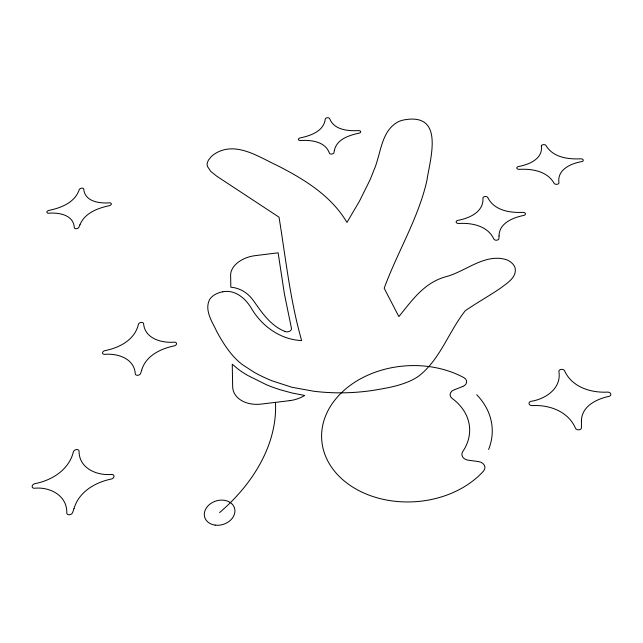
<?xml version="1.0" encoding="UTF-8"?>
<svg xmlns="http://www.w3.org/2000/svg" width="643" height="643" viewBox="0 0 643 643"><rect width="100%" height="100%" fill="white"/><g stroke="black" fill="none" stroke-linecap="round" stroke-linejoin="round"><path stroke-width="0.96" d="M222.703 291.809C235.378 289.189 246.004 298.866 251.847 309.098C262.448 326.644 280.734 339.673 301.647 340.573C290.106 300.257 285.749 258.438 279.022 217.173L216.715 176.182L210.735 171.351L207.472 166.473A18.993 11.156 -10.4 0 1 207.367 162.711L208.388 160.211L211.25 156.627A25.19 14.821 -10.3 0 1 215.333 153.468C235.909 140.986 258.494 156.828 277.237 165.5C304.195 179.244 331.113 195.609 346.963 222.438L359.558 200.986L369.653 180.651A387.914 213.154 -16.1 0 0 373.663 170.725C381.13 154.368 380.608 130.995 398.435 121.656A18.776 10.923 -4.7 0 1 404.817 119.759C444.803 113.055 430.167 158.612 426.839 180.731A415.386 235.909 -16.1 0 1 425.007 188.19C415.482 223.105 396.554 254.387 384.184 288.265L398.869 316.581C412.485 299.887 424.452 282.221 446.716 276.498C466.368 270.992 485.079 253.125 506.459 259.692A19.491 12.94 -0.8 0 1 512.559 263.718A19.137 12.699 -0.8 0 1 515.091 267.914C517.101 277.511 506.668 283.394 500.254 288.345C488.809 296.158 476.64 302.861 465.251 310.762C448.621 331.716 440.262 359.517 418.593 376.187A50.564 36.096 -5.3 0 1 411.488 380.326C399.07 386.218 385.326 388.372 371.879 390.558A150.197 101.232 -6.7 0 1 342.502 392.833A156.868 105.307 -6.6 0 1 313.784 391.249L291.898 387.263L272.254 380.889A157.768 106.031 -6.4 0 1 253.953 372.16L242.258 364.533A96.651 66.51 -8.4 0 1 236.986 359.992C228.482 351.761 222.197 341.57 216.619 331.225C212.166 321.645 204.233 310.32 209.57 299.606A15.641 10.457 -12.2 0 1 213.179 295.764A16.083 10.754 -12.2 0 1 222.703 291.809M284.986 331.458L285.146 331.531A4.035 2.797 -9.9 0 0 289.599 331.241A4.035 2.797 -9.9 0 0 291.44 328.219L284.423 294.052L278.122 252.812L255.158 255.649A25.495 16.734 -10.6 0 0 230.62 275.3L230.837 287.212C239.019 287.855 246.711 292.139 251.791 298.553A120.321 81.774 -16.1 0 1 253.374 300.538C261.838 312.522 270.582 325.679 284.777 331.37M275.469 402.365A177.203 125.642 -20 0 1 219.617 512.567M476.696 394.73A81.733 62.387 -3.7 0 1 488.608 449.513M541.382 146.074C543.005 159.094 528.723 164.664 518.362 166.553A2.419 1.455 -1 0 0 516.835 168.209A2.419 1.455 -1 0 0 519.239 169.366C532.074 168.651 547.273 171.086 554.17 183.384A2.484 1.511 0.3 0 0 556.983 184.308A2.484 1.511 0.3 0 0 558.952 182.789C556.886 169.567 571.105 163.402 581.762 161.61A2.443 1.447 0.8 0 0 583.201 159.962A2.443 1.447 0.8 0 0 580.701 158.813C568.107 159.424 553.028 157.463 545.987 145.503A2.387 1.399 -0.5 0 0 543.295 144.659A2.387 1.399 -0.5 0 0 541.382 146.074M499.024 235.933L498.92 238.537A2.572 1.656 -1.1 0 1 496.79 240.193A2.572 1.656 -1.1 0 1 493.928 239.156C487.764 225.781 471.882 222.687 458.588 223.467A2.508 1.599 -2.6 0 1 456.176 222.173A2.508 1.599 -2.6 0 1 457.856 220.372C469.237 218.307 483.922 211.957 482.933 198.068A2.468 1.535 -1.9 0 1 484.999 196.525A2.468 1.535 -1.9 0 1 487.732 197.473C494.097 210.478 509.867 213.002 522.888 212.343A2.532 1.591 -0.4 0 1 525.403 213.629A2.532 1.591 -0.4 0 1 523.812 215.421C513.122 217.607 499.177 222.944 499.024 235.933M581.457 420.819L581.433 427.595A3.078 2.291 6 0 1 579.03 429.829A3.078 2.291 6 0 1 575.525 428.302C568.283 411.375 549.347 404.576 532.066 405.629A2.982 2.202 3 0 1 529.085 403.78A2.982 2.202 3 0 1 530.941 401.345C545.634 399.062 561.757 388.332 558.888 371.437A2.934 2.098 3.7 0 1 561.21 369.387A2.934 2.098 3.7 0 1 564.53 370.754C571.989 387.199 590.861 392.986 607.643 392.109A3.03 2.178 6.4 0 1 610.77 393.942A3.03 2.178 6.4 0 1 609.042 396.361C596.656 398.99 581.602 406.151 581.457 420.819M334.36 150.478L333.918 152.64A2.291 1.358 -7.1 0 1 331.812 154.031A2.291 1.358 -7.1 0 1 329.433 153.195C325.237 141.347 311.083 139.901 300.329 140.504A2.25 1.31 -8 0 1 298.368 139.451A2.25 1.31 -8 0 1 300.088 137.932C310.456 135.802 323.799 131.349 325.262 119.068A2.218 1.27 -7.2 0 1 327.295 117.757A2.218 1.27 -7.2 0 1 329.586 118.521C334.022 130.079 348.064 131.1 358.633 130.609A2.259 1.31 -6.3 0 1 360.683 131.654A2.259 1.31 -6.3 0 1 359.035 133.165C349.213 135.335 336.675 139.137 334.36 150.478M141.669 370.183L140.648 373.326A2.781 1.913 -17 0 1 137.883 375.287A2.781 1.913 -17 0 1 135.303 373.977C134.411 358.497 117.701 353.128 104.56 354.381A2.733 1.833 -17.6 0 1 102.534 352.774A2.733 1.833 -17.6 0 1 104.897 350.636C119.365 347.839 134.934 339.858 138.438 324.241A2.66 1.768 -15.7 0 1 141.09 322.432A2.66 1.768 -15.7 0 1 143.566 323.614C144.892 338.773 161.682 343.193 174.414 342.148A2.709 1.849 -14.9 0 1 176.552 343.748A2.709 1.849 -14.9 0 1 174.301 345.878C160.67 348.699 145.84 355.7 141.669 370.183M74.025 508.476L72.707 512.358A3.143 2.315 -24.5 0 1 69.532 514.738A3.143 2.315 -24.5 0 1 66.784 513.066C67.411 495.528 49.776 486.55 34.28 488.27A3.086 2.194 -24.5 0 1 32.166 486.245A3.086 2.194 -24.5 0 1 34.899 483.649C52.059 480.345 69.09 469.711 73.398 451.748A2.982 2.122 -21.8 0 1 76.421 449.561A2.982 2.122 -21.8 0 1 79.049 451.065C78.912 468.289 96.884 475.876 111.753 474.421A3.038 2.234 -21.5 0 1 114.012 476.423A3.038 2.234 -21.5 0 1 111.408 479.011C95.268 482.322 78.944 491.758 74.025 508.476M79.965 224.745L78.944 227.156A2.419 1.447 -15.6 0 1 76.469 228.691A2.419 1.447 -15.6 0 1 74.307 227.735C73.696 214.81 58.826 212.359 48.579 213.235A2.379 1.39 -16 0 1 46.899 212.037A2.379 1.39 -16 0 1 49.029 210.365C61.222 207.906 74.958 202.465 79.266 189.605A2.331 1.342 -14.8 0 1 81.653 188.166A2.331 1.342 -14.8 0 1 83.735 189.042C84.731 201.717 99.577 203.542 109.583 202.834A2.371 1.399 -14.3 0 1 111.352 204.024A2.371 1.399 -14.3 0 1 109.302 205.688C97.768 208.147 84.78 212.929 79.965 224.745M462.751 386.515L454.071 389.859A7.282 5.385 -1.2 0 0 452.198 398.475A59.405 45.323 -3.8 0 1 462.743 451.595A7.652 5.924 0.3 0 0 468.233 460.211L478.44 461.561A7.74 6.044 1 0 1 483.56 471.022A89.184 68.086 -3.7 0 1 358.802 490.569A89.184 68.086 -3.7 0 1 338.708 395.574A89.184 68.086 -3.7 0 1 463.796 377.594A7.21 5.273 -1.2 0 1 462.751 386.515M289.623 400.653L261.323 404.077A28.115 20.295 -11.9 0 1 232.662 386.684L232.252 364.227L238.328 369.283A124.846 85.278 -7.7 0 0 247.692 375.416L266.242 384.651A153.548 103.772 -6.7 0 0 280.316 389.795L291.954 392.977L304.702 395.461A28.091 20.335 -10.5 0 1 289.623 400.653M215.172 525.122A15.593 12.241 -17.6 0 0 234.534 508.147A15.593 12.241 -17.6 0 0 209.152 504.787A15.593 12.241 -17.6 0 0 215.172 525.122"/></g></svg>
